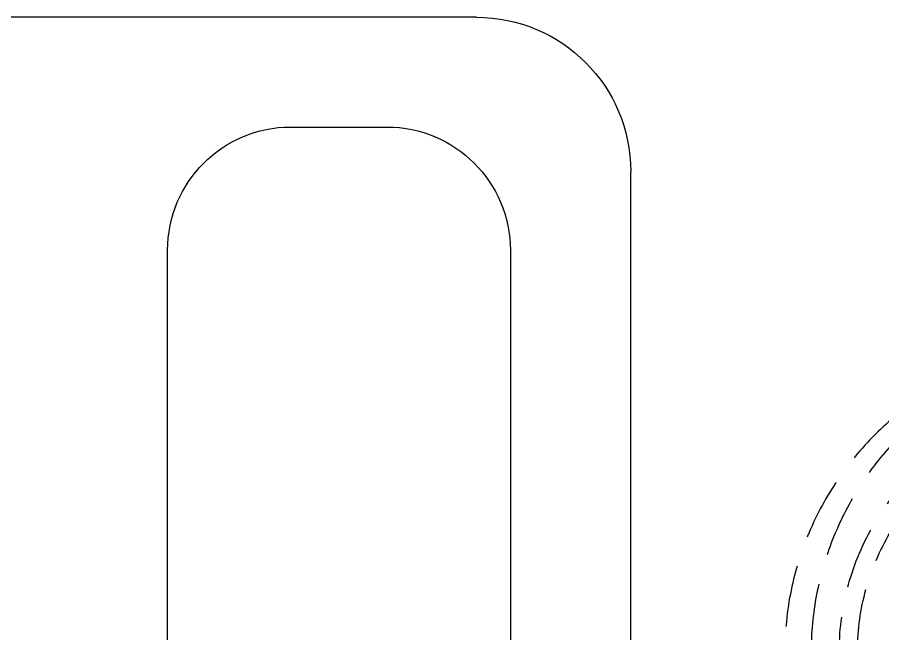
# Model space of a CAD drawing. Extents: x 11477420 to 23072185, y -28506554 to -14238804.
# Drawn here: x 11519148 to 11519710, y -14253239 to -14252839 of the extents above; entities that cross this region are included whole.
import ezdxf

# ---------------------------------------------------------------- set-up
doc = ezdxf.new("R2010")
doc.units = 0
doc.header["$LTSCALE"] = 50
doc.header["$MEASUREMENT"] = 0
doc.linetypes.add('DH-HID2', pattern=[1.2000000000000002, 0.8, -0.4])
for name, color, linetype in [('04_FUR', 6, 'CONTINUOUS'), ('FU-FURM', 251, 'DH-HID2'), ('가구', 6, 'CONTINUOUS')]:
    doc.layers.add(name, color=color, linetype=linetype)

# ---------------------------------------------------------------- blocks, each defined once
blk = doc.blocks.new('dmlwk2')
at = {"layer": 'FU-FURM'}
blk.add_circle((391307.147345541, 35207.87842434393), 200, dxfattribs=at)
for centre, radius, start, end in [((391307.147345541, 35225.94211582902), 200.8140855369901, 185.1608636991318, 354.8391363008683), ((391307.147345541, 35207.87842434393), 164.7058823529412, 180, 0), ((391307.147345541, 35207.87842434393), 152.9411764705882, 180, 0)]:
    blk.add_arc(centre, radius, start, end, dxfattribs=at)
blk = doc.blocks.new('BEDD')
at = {"layer": '가구'}
for p, q in [((189857.666191845, 166652.6582562334), (189857.666191845, 168252.6582562333)), ((190506.1183455687, 166853.1153093191), (190008.8559668201, 166853.1153093191)), ((189928.8559668201, 166773.1153093191), (189928.8559668201, 166710.7471358577)), ((190008.8559668201, 166630.7471358577), (190506.1183455687, 166630.7471358577)), ((190577.666191845, 166552.6582562333), (189957.666191845, 166552.6582562334))]:
    blk.add_line(p, q, dxfattribs=at)
for centre, radius, start, end in [((190008.8559668201, 166773.1153093191), 80, 90, 180), ((190008.8559668201, 166710.7471358577), 80, 180, 270), ((189957.666191845, 166652.6582562334), 100, 180, 270)]:
    blk.add_arc(centre, radius, start, end, dxfattribs=at)
at = {"layer": 'FU-FURM', "rotation": 180.6342439177113}
blk.add_blockref('dmlwk2', (581163.3221150418, 205789.9344183212), dxfattribs=at)

msp = doc.modelspace()

# ---------------------------------------------------------------- block references
at = {"layer": '04_FUR', "xscale": -1, "rotation": 90}
msp.add_blockref('BEDD', (11686098.7240367, -14062981.77881495), dxfattribs=at)

doc.saveas('drawing.dxf')
